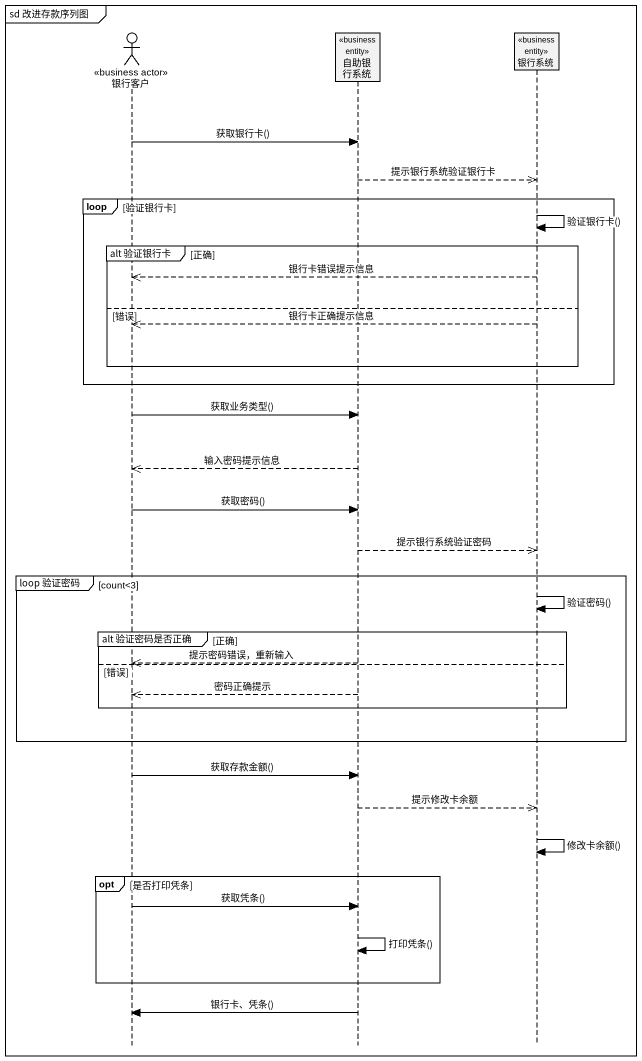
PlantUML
@startuml
mainframe sd 改进存款序列图
hide footbox
actor 银行客户 <<business actor>>
participant 自助银行系统 <<business entity>>
participant 银行系统 <<business entity>>

银行客户 -> 自助银行系统 : 获取银行卡()
自助银行系统 -->> 银行系统 : 提示银行系统验证银行卡
loop 验证银行卡
  银行系统 -> 银行系统 : 验证银行卡()
  group alt 验证银行卡 [正确]
    银行系统 -->> 银行客户 : 银行卡错误提示信息
  else 错误
    银行系统 -->> 银行客户 : 银行卡正确提示信息
  end
end
银行客户 -> 自助银行系统 : 获取业务类型()
自助银行系统 -->> 银行客户 : 输入密码提示信息
银行客户 -> 自助银行系统 : 获取密码()
自助银行系统 -->> 银行系统 : 提示银行系统验证密码
group loop 验证密码 [count<3]
  银行系统 -> 银行系统 : 验证密码()
  group alt 验证密码是否正确 [正确]
    自助银行系统 -->> 银行客户 : 提示密码错误，重新输入
  else 错误
    自助银行系统 -->> 银行客户 : 密码正确提示
  end
end
银行客户 -> 自助银行系统 : 获取存款金额()
自助银行系统 -->> 银行系统 : 提示修改卡余额
银行系统 -> 银行系统 : 修改卡余额()
opt 是否打印凭条
  银行客户 -> 自助银行系统 : 获取凭条()
  自助银行系统 -> 自助银行系统 : 打印凭条()
end
自助银行系统 -> 银行客户 : 银行卡、凭条()
@enduml
